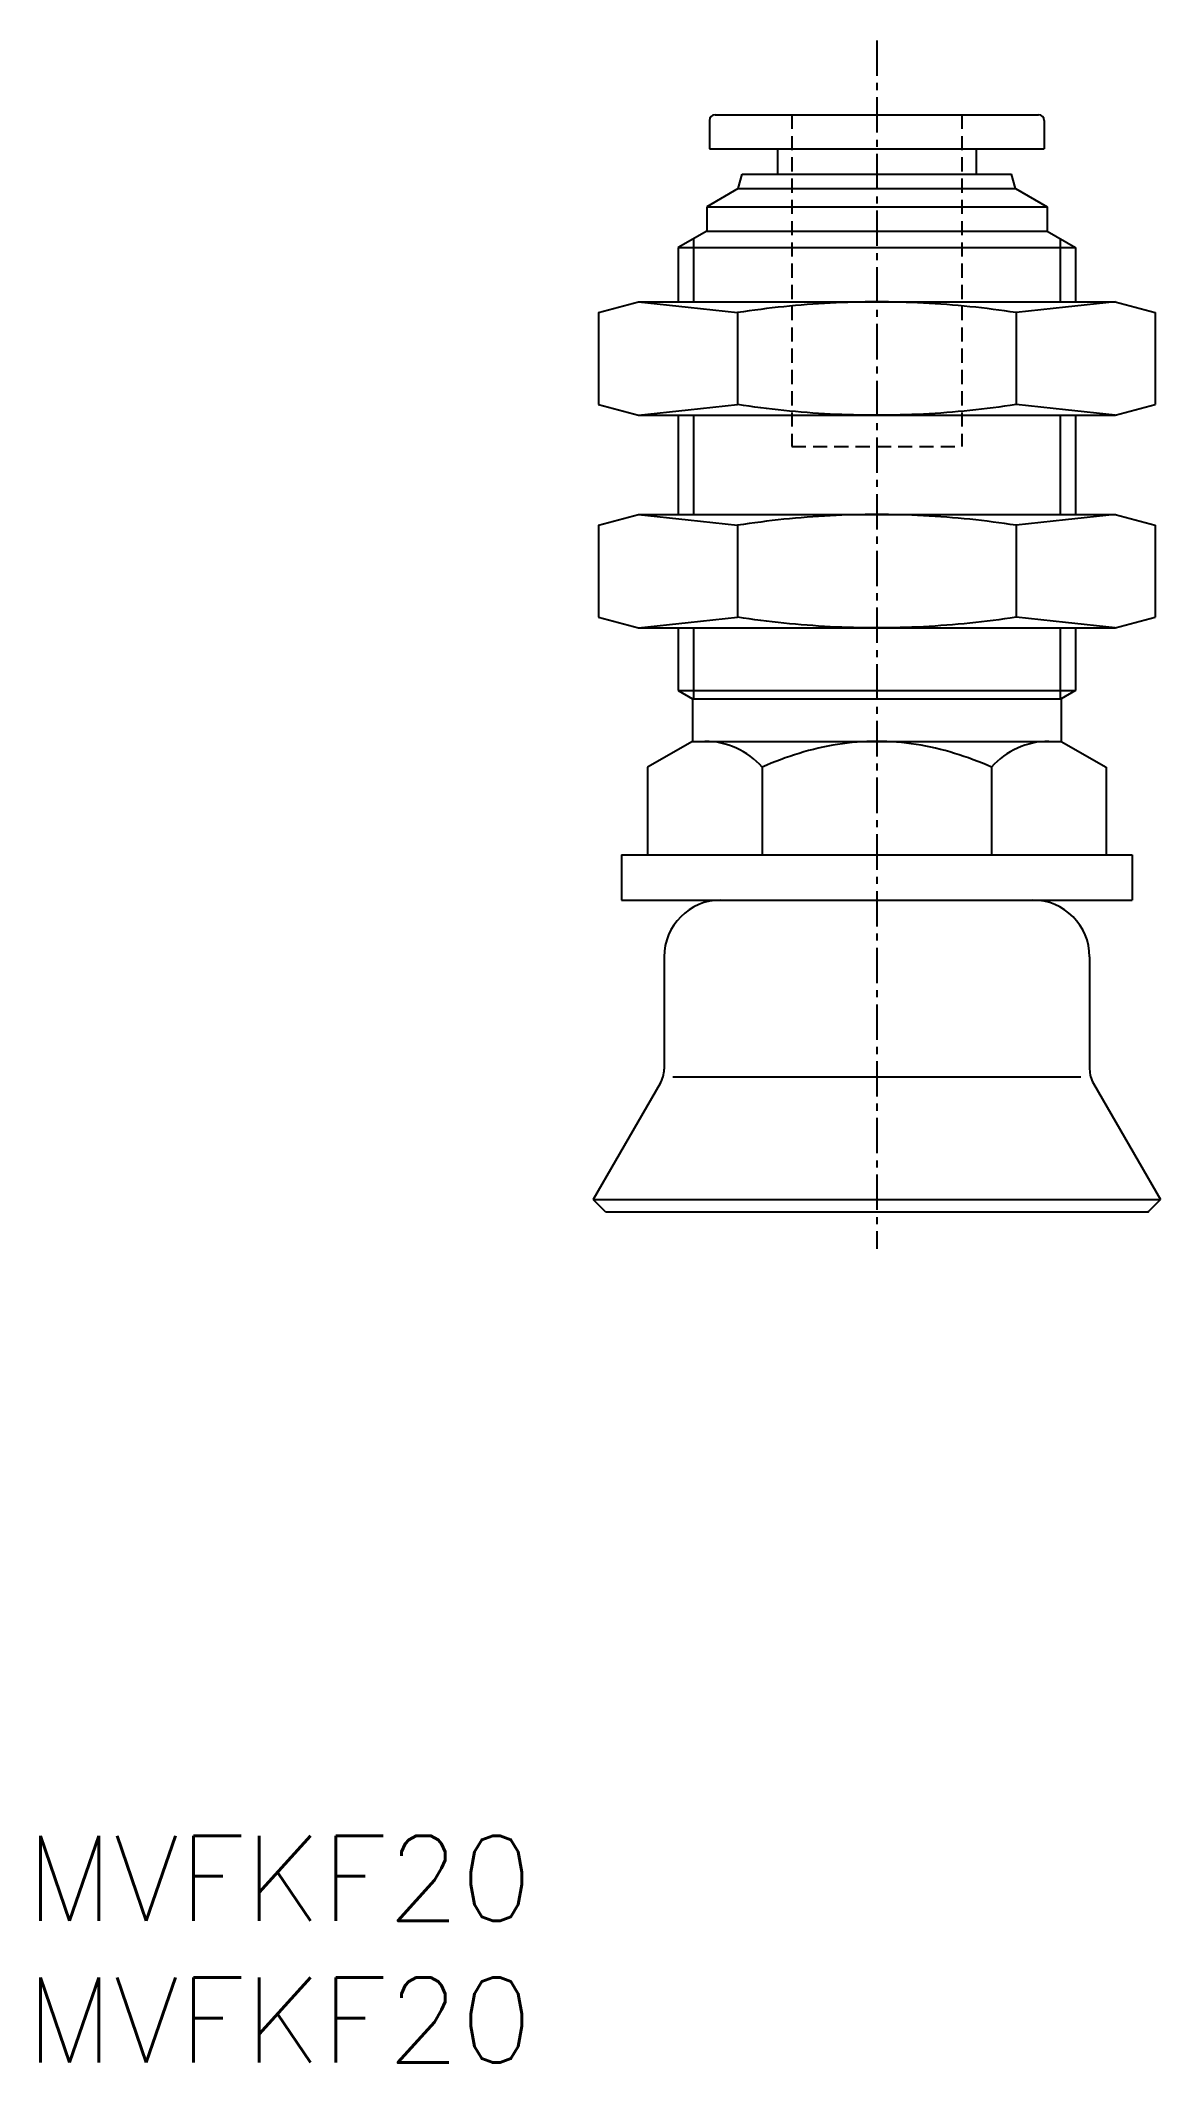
# Model space of a CAD drawing. Extents: x 0.5 to 40, y 0 to 71.3.
import ezdxf

# ---------------------------------------------------------------- set-up
doc = ezdxf.new("R2010")
doc.units = 0
doc.linetypes.add('CENTER', pattern=[2, 1.25, -0.25, 0.25, -0.25])
doc.linetypes.add('DASHED', pattern=[0.75, 0.5, -0.25])
doc.layers.get('0').update_dxf_attribs({"linetype": 'CONTINUOUS'})
doc.layers.add('CENTER', color=1, linetype='CENTER')
doc.styles.get("Standard").update_dxf_attribs({"font": 'txt.shx'})

# ---------------------------------------------------------------- blocks, each defined once
blk = doc.blocks.new('*U24')
at = {"color": 7, "linetype": 'CONTINUOUS'}
blk.add_text('MVFKF20', height=3, dxfattribs=at).set_placement((0, 0))
blk = doc.blocks.new('*U25')
at = {"color": 7, "linetype": 'CONTINUOUS'}
blk.add_text('MVFKF20', height=3, dxfattribs=at).set_placement((0, 5))

msp = doc.modelspace()

# ---------------------------------------------------------------- linework, layer by layer
at = {"color": 7, "linetype": 'CONTINUOUS'}
for p, q in [((24.10001, 68.49999), (24.10001, 67.49999)), ((24.30001, 68.69999), (35.69999, 68.69999)), ((35.89999, 68.49999), (35.89999, 67.49999)), ((24.10001, 67.49999), (35.89999, 67.49999)), ((26.5, 67.49999), (26.5, 66.6)), ((33.5, 67.49999), (33.5, 66.6)), ((25.11601, 66.1), (25.24999, 66.6)), ((25.25, 66.6), (34.75, 66.6)), ((34.88397, 66.09999), (34.74999, 66.59999)), ((25.11605, 66.09999), (24.00002, 65.45565)), ((25.11603, 66.1), (34.88397, 66.1)), ((34.88399, 66.1), (36.00001, 65.45567)), ((24, 65.45565), (24, 64.6)), ((24, 65.45565), (36, 65.45565)), ((36, 65.45565), (36, 64.6)), ((24, 64.6), (23, 64.02266)), ((23.5415, 64.33527), (23.5415, 62.1)), ((24, 64.6), (36, 64.6)), ((36, 64.6), (37.00002, 64.02264)), ((36.4585, 64.33527), (36.4585, 62.1)), ((23, 64.02264), (23, 62.1)), ((23, 64.02264), (37, 64.02264)), ((37, 64.02264), (37, 62.1)), ((20.18504, 61.72085), (21.60001, 62.1)), ((21.60001, 62.1), (38.39999, 62.1)), ((38.39998, 62.1), (39.81494, 61.72086)), ((20.18506, 61.72086), (20.18506, 58.47913)), ((25.09253, 61.72086), (25.09253, 58.47913)), ((34.90747, 61.72086), (34.90747, 58.47913)), ((39.81494, 61.72086), (39.81494, 58.47913)), ((20.18504, 58.47914), (21.60001, 58.1)), ((21.60001, 58.1), (38.39999, 58.1)), ((23, 58.1), (23, 54.6)), ((23.5415, 58.1), (23.5415, 54.6)), ((36.4585, 58.1), (36.4585, 54.6)), ((37, 58.1), (37, 54.6)), ((38.40001, 58.1), (39.81494, 58.47913)), ((20.18505, 54.22086), (21.59999, 54.59999)), ((20.18506, 54.22086), (20.18506, 50.97913)), ((21.60001, 54.6), (38.39999, 54.6)), ((25.09253, 54.22086), (25.09253, 50.97913)), ((34.90747, 54.22086), (34.90747, 50.97913)), ((38.39999, 54.6), (39.81495, 54.22086)), ((39.81494, 54.22086), (39.81494, 50.97913)), ((20.18504, 50.97913), (21.6, 50.59999)), ((38.40001, 50.59999), (39.81494, 50.97912)), ((21.60001, 50.6), (38.39999, 50.6)), ((23, 50.6), (23, 48.38866)), ((23.5415, 50.6), (23.5415, 48.1)), ((36.4585, 50.6), (36.4585, 48.1)), ((37, 50.6), (37, 48.38866)), ((23, 48.38866), (37, 48.38866)), ((23.00002, 48.38867), (23.50003, 48.09999)), ((23.5, 48.1), (23.5, 46.6)), ((23.5, 48.1), (36.5, 48.1)), ((36.5, 48.1), (36.5, 46.6)), ((37.00001, 48.38868), (36.50001, 48.1)), ((23.5, 46.6), (21.91712, 45.68611)), ((23.5, 46.6), (36.5, 46.6)), ((36.50003, 46.59999), (38.08291, 45.68611)), ((21.91708, 45.6861), (21.91708, 42.6)), ((25.95856, 45.6861), (25.95856, 42.6)), ((34.04144, 45.6861), (34.04144, 42.6)), ((38.08292, 45.6861), (38.08292, 42.6)), ((21, 42.6), (39, 42.6)), ((21, 42.6), (21, 40.99999)), ((39, 42.6), (39, 40.99999)), ((21, 40.99999), (39, 40.99999)), ((22.5, 38.999992), (22.5, 35.037308)), ((37.5, 38.999992), (37.5, 35.037308)), ((22.36602, 34.537308), (20, 30.439232)), ((22.80505, 34.769356), (37.18622, 34.769356)), ((37.63398, 34.537302), (40, 30.439232)), ((20.43924, 30), (20, 30.439232)), ((20, 30.439232), (40, 30.439232)), ((20.43924, 30), (39.56076, 30)), ((39.56076, 30), (40, 30.439232))]:
    msp.add_line(p, q, dxfattribs=at)
at = {"color": 3, "linetype": 'DASHED'}
for p, q in [((27, 68.69999), (27, 56.99999)), ((33, 68.69999), (33, 56.99999)), ((27, 56.99999), (33, 56.99999))]:
    msp.add_line(p, q, dxfattribs=at)
at = {"color": 7, "linetype": 'CONTINUOUS'}
for points in [[(21.60001, 62.1), (23.34627, 61.91043), (25.09253, 61.72086)], [(38.39999, 62.1), (36.65373, 61.91043), (34.90747, 61.72086)], [(21.60001, 58.1), (23.34627, 58.28957), (25.09253, 58.47913)], [(38.39999, 58.1), (36.65373, 58.28957), (34.90747, 58.47913)], [(21.60001, 54.6), (23.34627, 54.41043), (25.09253, 54.22086)], [(38.39999, 54.6), (36.65373, 54.41043), (34.90747, 54.22086)], [(21.60001, 50.6), (23.34627, 50.78957), (25.09253, 50.97913)], [(38.39999, 50.6), (36.65373, 50.78957), (34.90747, 50.97913)]]:
    msp.add_lwpolyline(points, dxfattribs=at)
for points in [[(34.90747, 61.72086, 0.025378871), (31.64263, 62.05736, 0.025955738), (28.35779, 62.05738, 0.025382137), (25.09253, 61.72086)], [(34.90747, 58.47913, -0.025378871), (31.64263, 58.14264, -0.025955738), (28.35779, 58.14262, -0.025382137), (25.09253, 58.47913)], [(34.90747, 54.22086, 0.025378871), (31.64263, 54.55736, 0.025955738), (28.35779, 54.55738, 0.025382137), (25.09253, 54.22086)], [(34.90747, 50.97913, -0.025378871), (31.64263, 50.64264, -0.025955738), (28.35779, 50.64262, -0.025382137), (25.09253, 50.97913)], [(34.04144, 45.6861, 0.067070691), (31.38495, 46.48979, 0.079618068), (28.61343, 46.48954, 0.067027451), (25.95856, 45.6861)]]:
    msp.add_lwpolyline(points, format="xyb", dxfattribs=at)
for centre, radius, start, end in [((24.30001, 68.49999), 0.2, 90, 180), ((35.69999, 68.49999), 0.2, 0, 90), ((23.93784, 43.90901), 2.690985, 41.329495, 90), ((36.06216, 43.90901), 2.690985, 90, 138.67051), ((24.5, 38.999992), 2, 90, 180), ((35.5, 38.999992), 2, 0, 90), ((21.5, 35.037308), 1, 330, 0), ((38.5, 35.037308), 1, 180, 210)]:
    msp.add_arc(centre, radius, start, end, dxfattribs=at)
msp.add_point((39.56076, 30), dxfattribs=at)
at = {"layer": 'CENTER', "color": 1, "linetype": 'CENTER'}
msp.add_line((30, 71.32117), (30, 28.704674), dxfattribs=at)

# ---------------------------------------------------------------- block references
at = {"color": 7, "linetype": 'CONTINUOUS'}
for name in ['*U25', '*U24']:
    msp.add_blockref(name, (0, 0), dxfattribs=at)

doc.saveas('drawing.dxf')
